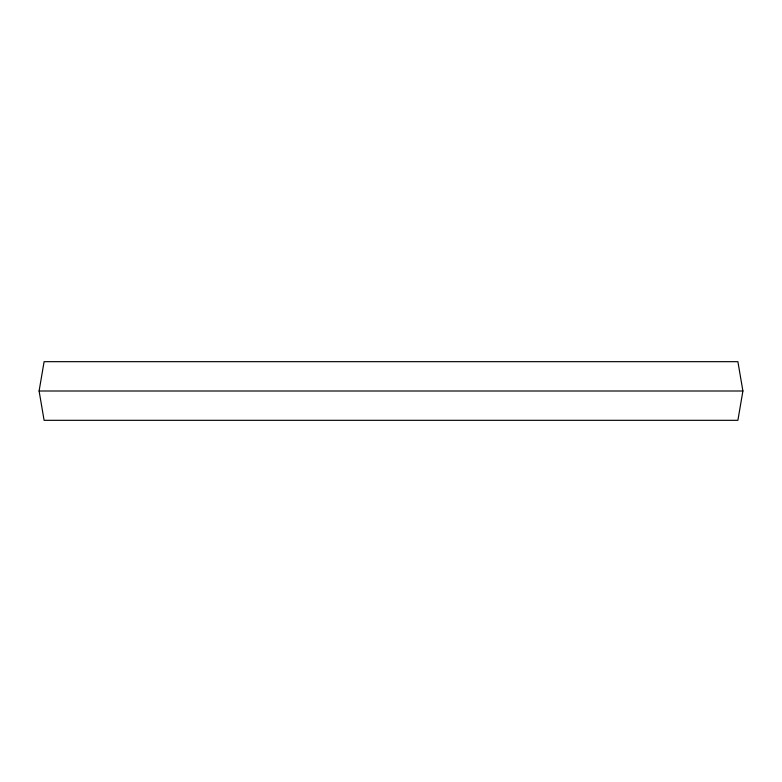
<?xml version="1.0" encoding="UTF-8"?>
<svg xmlns="http://www.w3.org/2000/svg" width="782" height="782" viewBox="0 0 782 782"><rect width="100%" height="100%" fill="white"/><g stroke="black" fill="none" stroke-linecap="round" stroke-linejoin="round"><path stroke-width="1.17" d="M39.1 391L44.105 361.675L737.895 361.675L742.9 391L737.895 420.325L44.105 420.325L39.1 391L742.9 391"/></g></svg>
